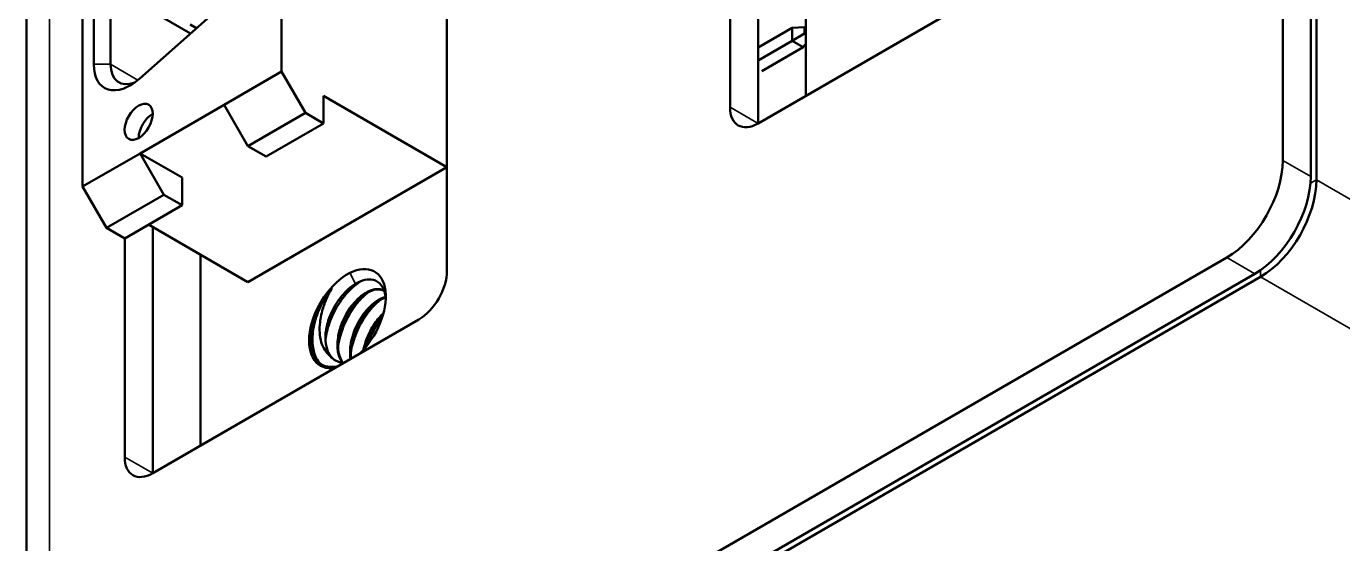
# Model space of a CAD drawing. Header units: millimetres. Extents: x 1391 to 4749, y -272 to 879.
# Drawn here: x 2197.16 to 2230.37, y 655.2 to 668.24 of the extents above; entities that cross this region are included whole.
import ezdxf

# ---------------------------------------------------------------- set-up
doc = ezdxf.new("R2010")
doc.units = ezdxf.units.MM
doc.header["$LTSCALE"] = 3
doc.layers.add('외형선(ISO)', color=7, linetype='Continuous', lineweight=50)
doc.layers.add('좁은 외형선(ISO)', color=7, linetype='Continuous', lineweight=35)

msp = doc.modelspace()

# ---------------------------------------------------------------- linework, layer by layer
at = {"layer": '외형선(ISO)', "color": 0}
for p, q in [((2229.708, 809.71), (2229.708, 664.373)), ((2197.161, 644.451), (2197.161, 793.053)), ((2207.773, 688.534), (2207.773, 662.079)), ((2203.601, 667.101), (2203.601, 684.737)), ((2198.581, 681.838), (2198.581, 664.202)), ((2228.859, 679.56), (2228.859, 664.863)), ((2229.566, 664.455), (2229.566, 679.152)), ((2198.864, 667.284), (2198.864, 679.083)), ((2199.288, 667.284), (2199.288, 679.083)), ((2215.622, 672), (2215.622, 665.794)), ((2214.915, 666.202), (2214.915, 671.714)), ((2216.824, 666.488), (2216.824, 671.306)), ((2222.34, 669.673), (2215.622, 665.794)), ((2202.637, 669.247), (2200.021, 666.927)), ((2200.313, 668.632), (2201.3, 668.062)), ((2201.454, 668.198), (2201.295, 668.29)), ((2216.478, 668.203), (2215.622, 667.709)), ((2216.796, 668.223), (2216.478, 668.203)), ((2216.478, 667.876), (2216.478, 668.203)), ((2216.796, 668.223), (2216.824, 668.207)), ((2216.796, 668.223), (2216.796, 668.06)), ((2215.622, 667.382), (2216.478, 667.876)), ((2216.478, 667.876), (2216.796, 668.06)), ((2216.478, 667.876), (2216.761, 667.713)), ((2216.796, 668.06), (2216.824, 668.044)), ((2216.761, 667.713), (2215.714, 667.109)), ((2216.824, 667.808), (2216.761, 667.713)), ((2202.152, 666.264), (2203.601, 667.101)), ((2204.202, 666.06), (2203.601, 667.101)), ((2200.031, 665.039), (2202.152, 666.264)), ((2202.753, 665.223), (2202.152, 666.264)), ((2204.662, 666.488), (2204.662, 665.794)), ((2204.662, 666.488), (2207.773, 664.692)), ((2204.202, 666.06), (2202.753, 665.223)), ((2204.202, 666.06), (2204.662, 665.794)), ((2203.213, 664.957), (2204.662, 665.794)), ((2203.213, 664.957), (2202.753, 665.223)), ((2198.581, 664.202), (2200.031, 665.039)), ((2200.031, 665.039), (2200.632, 663.998)), ((2201.091, 664.427), (2200.031, 665.039)), ((2207.773, 664.692), (2202.753, 661.793)), ((2198.581, 664.202), (2199.182, 663.161)), ((2201.091, 663.733), (2201.091, 664.427)), ((2200.632, 663.998), (2199.182, 663.161)), ((2201.091, 663.733), (2200.632, 663.998)), ((2199.642, 662.896), (2201.091, 663.733)), ((2202.753, 661.793), (2200.243, 663.243)), ((2199.642, 662.896), (2199.182, 663.161)), ((2199.642, 657.384), (2199.642, 662.896)), ((2200.349, 663.181), (2200.349, 656.976)), ((2227.445, 662.414), (2197.747, 645.267)), ((2201.551, 657.67), (2201.551, 662.487)), ((2228.152, 662.006), (2198.454, 644.859)), ((2199.302, 645.186), (2228.294, 661.924)), ((2207.066, 660.854), (2200.349, 656.976))]:
    msp.add_line(p, q, dxfattribs=at)
for centre, major_axis, start_param, end_param in [((2199.783, 667.815), (-0.65, -1.126), 5.497787, 7.330383), ((2199.995, 667.693), (-0.5, -0.866), 5.497787, 6.927988), ((2215.622, 666.611), (-0.5, -0.866), 5.497787, 7.068583), ((2200.349, 665.631), (-0.25, -0.433), 3.926991, 5.497787), ((2227.445, 664.047), (-1, -1.732), 0.785398, 2.356194), ((2228.152, 663.639), (1, 1.732), 3.926991, 5.497787), ((2228.294, 663.557), (1, 1.732), 3.926991, 5.497787), ((2205.263, 660.875), (0.684, 1.186), 4.245835, 7.005752), ((2205.263, 660.875), (0.685, 1.186), 0.722566, 3.608146), ((2207.066, 661.671), (0.5, 0.866), 3.926991, 5.497787), ((2205.475, 660.752), (-0.534, -0.926), 5.67221, 6.024414), ((2205.475, 660.752), (-0.534, -0.926), 6.024554, 6.024757), ((2200.349, 657.793), (-0.5, -0.866), 5.497787, 7.068583)]:
    msp.add_ellipse(centre, major_axis=major_axis, ratio=0.57735, start_param=start_param, end_param=end_param, dxfattribs=at)
msp.add_ellipse((2199.995, 665.835), major_axis=(-0.25, -0.433), ratio=0.57735, dxfattribs=at)
for points, knots in [([(2204.846, 661.601), (2204.749, 661.484), (2204.659, 661.354), (2204.508, 661.087), (2204.452, 660.96), (2204.361, 660.676), (2204.334, 660.521), (2204.322, 660.258), (2204.331, 660.146), (2204.356, 660.048)], [-0.1802539, -0.1802539, -0.1802539, -0.1802539, -0.1362417, -0.1362417, -0.0941527, -0.0941527, -0.0431425, -0.0431425, -0.0000575, -0.0000575, -0.0000575, -0.0000575]), ([(2204.577, 659.74), (2204.558, 659.759), (2204.541, 659.78), (2204.452, 659.903), (2204.415, 660.022), (2204.373, 660.279), (2204.375, 660.438), (2204.427, 660.771), (2204.476, 660.93), (2204.584, 661.181), (2204.634, 661.278), (2204.745, 661.462), (2204.806, 661.549), (2204.871, 661.63)], [-0.2121895, -0.2121895, -0.2121895, -0.2121895, -0.2033222, -0.2033222, -0.163161, -0.163161, -0.1148826, -0.1148826, -0.0652414, -0.0652414, -0.0326543, -0.0326543, -0.0002802, -0.0002802, -0.0002802, -0.0002802]), ([(2204.822, 659.936), (2204.8, 659.953), (2204.779, 659.972), (2204.76, 659.993), (2204.735, 660.02), (2204.711, 660.051), (2204.69, 660.084), (2204.653, 660.142), (2204.624, 660.209), (2204.602, 660.282), (2204.581, 660.355), (2204.567, 660.434), (2204.562, 660.519), (2204.556, 660.603), (2204.559, 660.693), (2204.57, 660.786), (2204.573, 660.811), (2204.576, 660.836), (2204.58, 660.862), (2204.592, 660.931), (2204.607, 661.001), (2204.626, 661.071), (2204.653, 661.167), (2204.687, 661.264), (2204.728, 661.358), (2204.769, 661.451), (2204.817, 661.543), (2204.871, 661.63)], [0.0000023, 0.0000023, 0.0000023, 0.0000023, 0.0620137, 0.0620137, 0.0620137, 0.1428571, 0.1428571, 0.1428571, 0.2857143, 0.2857143, 0.2857143, 0.4285714, 0.4285714, 0.4285714, 0.5714286, 0.5714286, 0.5714286, 0.6103082, 0.6103082, 0.6103082, 0.7142857, 0.7142857, 0.7142857, 0.8571429, 0.8571429, 0.8571429, 0.9991428, 0.9991428, 0.9991428, 0.9991428]), ([(2205.42, 661.722), (2205.362, 661.683), (2205.305, 661.637), (2205.189, 661.528), (2205.131, 661.463), (2204.99, 661.278), (2204.913, 661.149), (2204.823, 660.95), (2204.798, 660.887), (2204.739, 660.7), (2204.716, 660.579), (2204.702, 660.358), (2204.709, 660.259), (2204.731, 660.171)], [-0.1930619, -0.1930619, -0.1930619, -0.1930619, -0.1679086, -0.1679086, -0.1405681, -0.1405681, -0.0961458, -0.0961458, -0.0755457, -0.0755457, -0.0363253, -0.0363253, -0.0000318, -0.0000318, -0.0000318, -0.0000318]), ([(2204.707, 660.341), (2204.715, 660.405), (2204.726, 660.471), (2204.776, 660.688), (2204.831, 660.842), (2204.981, 661.153), (2205.078, 661.309), (2205.286, 661.566), (2205.396, 661.674), (2205.553, 661.785), (2205.585, 661.806), (2205.618, 661.824)], [-0.8634311, -0.8634311, -0.8634311, -0.8634311, -0.8413233, -0.8413233, -0.7908052, -0.7908052, -0.7344104, -0.7344104, -0.6834224, -0.6834224, -0.6700664, -0.6700664, -0.6700664, -0.6700664]), ([(2205.027, 660.177), (2205.039, 660.27), (2205.06, 660.368), (2205.142, 660.641), (2205.215, 660.809), (2205.378, 661.094), (2205.472, 661.232), (2205.656, 661.429), (2205.723, 661.49), (2205.792, 661.543)], [-1.5979072, -1.5979072, -1.5979072, -1.5979072, -1.567764, -1.567764, -1.5194856, -1.5194856, -1.4793244, -1.4793244, -1.4575472, -1.4575472, -1.4575472, -1.4575472]), ([(2205.469, 661.753), (2205.46, 661.748), (2205.452, 661.742), (2205.435, 661.732), (2205.427, 661.727), (2205.42, 661.722)], [-0.007244005, -0.007244005, -0.007244005, -0.007244005, -0.003482443, -0.003482443, -0.000016156, -0.000016156, -0.000016156, -0.000016156]), ([(2206.23, 661.369), (2206.228, 661.393), (2206.226, 661.417), (2206.206, 661.562), (2206.166, 661.654), (2206.061, 661.786), (2205.992, 661.831), (2205.847, 661.867), (2205.776, 661.866), (2205.626, 661.832), (2205.547, 661.799), (2205.469, 661.753)], [-0.1671299, -0.1671299, -0.1671299, -0.1671299, -0.1587316, -0.1587316, -0.1143945, -0.1143945, -0.0705903, -0.0705903, -0.0350836, -0.0350836, -0.0003014, -0.0003014, -0.0003014, -0.0003014]), ([(2205.727, 661.528), (2205.76, 661.548), (2205.794, 661.565), (2205.87, 661.596), (2205.912, 661.608), (2206.001, 661.622), (2206.046, 661.622), (2206.126, 661.606), (2206.161, 661.592), (2206.192, 661.573)], [-0.33756009, -0.33756009, -0.33756009, -0.33756009, -0.32221157, -0.32221157, -0.30209181, -0.30209181, -0.27850738, -0.27850738, -0.25714313, -0.25714313, -0.25714313, -0.25714313]), ([(2206.191, 661.573), (2206.165, 661.587), (2206.136, 661.597), (2206.054, 661.613), (2205.997, 661.611), (2205.876, 661.583), (2205.811, 661.556), (2205.746, 661.518)], [-0.07604704, -0.07604704, -0.07604704, -0.07604704, -0.05889784, -0.05889784, -0.02994985, -0.02994985, -0.000001, -0.000001, -0.000001, -0.000001]), ([(2205.133, 659.762), (2205.118, 659.782), (2205.105, 659.804), (2205.067, 659.875), (2205.047, 659.93), (2205.019, 660.046), (2205.011, 660.107), (2205.007, 660.249), (2205.012, 660.329), (2205.033, 660.457), (2205.042, 660.503), (2205.067, 660.599), (2205.082, 660.649), (2205.131, 660.791), (2205.172, 660.882), (2205.252, 661.028), (2205.287, 661.085), (2205.371, 661.203), (2205.42, 661.263), (2205.512, 661.361), (2205.554, 661.401), (2205.626, 661.461), (2205.656, 661.483), (2205.686, 661.503)], [-0.223132, -0.223132, -0.223132, -0.223132, -0.2119371, -0.2119371, -0.1884377, -0.1884377, -0.16565, -0.16565, -0.1386469, -0.1386469, -0.1239517, -0.1239517, -0.1079914, -0.1079914, -0.0782642, -0.0782642, -0.0579725, -0.0579725, -0.0335321, -0.0335321, -0.0138665, -0.0138665, -0.0000527, -0.0000527, -0.0000527, -0.0000527]), ([(2205.706, 661.492), (2205.646, 661.453), (2205.587, 661.405), (2205.476, 661.296), (2205.424, 661.236), (2205.325, 661.104), (2205.278, 661.032), (2205.193, 660.874), (2205.154, 660.788), (2205.091, 660.615), (2205.067, 660.527), (2205.035, 660.358), (2205.027, 660.276), (2205.027, 660.127), (2205.034, 660.059), (2205.062, 659.929), (2205.083, 659.868), (2205.111, 659.815)], [-0.2122491, -0.2122491, -0.2122491, -0.2122491, -0.1852303, -0.1852303, -0.1598343, -0.1598343, -0.1336689, -0.1336689, -0.1057247, -0.1057247, -0.0777633, -0.0777633, -0.050926, -0.050926, -0.0261301, -0.0261301, -0.0000369, -0.0000369, -0.0000369, -0.0000369]), ([(2205.34, 659.858), (2205.335, 659.888), (2205.332, 659.919), (2205.325, 660.016), (2205.327, 660.084), (2205.339, 660.204), (2205.347, 660.255), (2205.374, 660.38), (2205.395, 660.455), (2205.446, 660.596), (2205.474, 660.662), (2205.541, 660.795), (2205.58, 660.861), (2205.653, 660.969), (2205.686, 661.013), (2205.762, 661.106), (2205.805, 661.153), (2205.901, 661.244), (2205.952, 661.285), (2206.004, 661.32)], [-0.1815952, -0.1815952, -0.1815952, -0.1815952, -0.170004, -0.170004, -0.1468908, -0.1468908, -0.1303057, -0.1303057, -0.1065561, -0.1065561, -0.0849406, -0.0849406, -0.0618645, -0.0618645, -0.0448953, -0.0448953, -0.0238246, -0.0238246, -0.0000667, -0.0000667, -0.0000667, -0.0000667]), ([(2206.023, 661.309), (2205.978, 661.279), (2205.933, 661.243), (2205.844, 661.163), (2205.801, 661.119), (2205.677, 660.974), (2205.603, 660.864), (2205.508, 660.683), (2205.479, 660.619), (2205.405, 660.429), (2205.372, 660.301), (2205.348, 660.114), (2205.344, 660.052), (2205.346, 659.949), (2205.35, 659.907), (2205.356, 659.867)], [-0.3305341, -0.3305341, -0.3305341, -0.3305341, -0.3098211, -0.3098211, -0.2893068, -0.2893068, -0.2488222, -0.2488222, -0.2278833, -0.2278833, -0.1874045, -0.1874045, -0.1664565, -0.1664565, -0.1513299, -0.1513299, -0.1513299, -0.1513299]), ([(2205.345, 659.991), (2205.358, 660.093), (2205.385, 660.229), (2205.498, 660.553), (2205.575, 660.712), (2205.761, 661.009), (2205.867, 661.139), (2206.013, 661.279), (2206.055, 661.318), (2206.104, 661.357)], [-0.4285501, -0.4285501, -0.4285501, -0.4285501, -0.3984217, -0.3984217, -0.368419, -0.368419, -0.3370369, -0.3370369, -0.3278383, -0.3278383, -0.3278383, -0.3278383]), ([(2205.686, 661.503), (2205.693, 661.508), (2205.7, 661.512), (2205.713, 661.52), (2205.72, 661.525), (2205.727, 661.528)], [-0.006752783, -0.006752783, -0.006752783, -0.006752783, -0.003688664, -0.003688664, -0.000621289, -0.000621289, -0.000621289, -0.000621289]), ([(2205.746, 661.518), (2205.739, 661.514), (2205.732, 661.509), (2205.719, 661.501), (2205.712, 661.497), (2205.706, 661.492)], [-0.006162923, -0.006162923, -0.006162923, -0.006162923, -0.003096779, -0.003096779, -0.000031142, -0.000031142, -0.000031142, -0.000031142]), ([(2206.004, 661.32), (2206.011, 661.324), (2206.018, 661.328), (2206.031, 661.337), (2206.038, 661.341), (2206.044, 661.344)], [-0.006753531, -0.006753531, -0.006753531, -0.006753531, -0.003732087, -0.003732087, -0.000709909, -0.000709909, -0.000709909, -0.000709909]), ([(2206.064, 661.334), (2206.057, 661.33), (2206.05, 661.326), (2206.037, 661.318), (2206.03, 661.313), (2206.023, 661.309)], [-0.006157377, -0.006157377, -0.006157377, -0.006157377, -0.0030818, -0.0030818, -0.000002392, -0.000002392, -0.000002392, -0.000002392]), ([(2206.044, 661.344), (2206.09, 661.371), (2206.135, 661.392), (2206.195, 661.413), (2206.21, 661.417), (2206.225, 661.421)], [-0.33097826, -0.33097826, -0.33097826, -0.33097826, -0.31021925, -0.31021925, -0.30296794, -0.30296794, -0.30296794, -0.30296794]), ([(2205.671, 660.097), (2205.69, 660.191), (2205.718, 660.287), (2205.779, 660.446), (2205.808, 660.509), (2205.903, 660.69), (2205.978, 660.801), (2206.096, 660.939), (2206.134, 660.979), (2206.172, 661.015)], [-0.1331271, -0.1331271, -0.1331271, -0.1331271, -0.102663, -0.102663, -0.0817191, -0.0817191, -0.0412315, -0.0412315, -0.0232168, -0.0232168, -0.0232168, -0.0232168]), ([(2206.161, 660.977), (2206.112, 660.928), (2206.064, 660.873), (2205.939, 660.709), (2205.869, 660.591), (2205.77, 660.372), (2205.735, 660.274), (2205.705, 660.16), (2205.701, 660.143), (2205.698, 660.127)], [-0.3027666, -0.3027666, -0.3027666, -0.3027666, -0.279342, -0.279342, -0.2383008, -0.2383008, -0.2069774, -0.2069774, -0.2017188, -0.2017188, -0.2017188, -0.2017188]), ([(2205.757, 660.198), (2205.766, 660.225), (2205.776, 660.253), (2205.849, 660.44), (2205.931, 660.596), (2206.06, 660.789), (2206.096, 660.836), (2206.131, 660.88)], [-1.16829923, -1.16829923, -1.16829923, -1.16829923, -1.16184234, -1.16184234, -1.12549201, -1.12549201, -1.11207579, -1.11207579, -1.11207579, -1.11207579]), ([(2204.356, 660.048), (2204.388, 659.952), (2204.436, 659.871), (2204.554, 659.748), (2204.623, 659.704), (2204.787, 659.652), (2204.882, 659.647), (2204.992, 659.665), (2205.002, 659.666), (2205.012, 659.669)], [-0.165231, -0.165231, -0.165231, -0.165231, -0.1225681, -0.1225681, -0.0819482, -0.0819482, -0.0387714, -0.0387714, -0.0343841, -0.0343841, -0.0343841, -0.0343841]), ([(2204.731, 660.171), (2204.741, 660.127), (2204.754, 660.086), (2204.787, 660.007), (2204.808, 659.969), (2204.869, 659.885), (2204.913, 659.845), (2204.963, 659.814)], [-0.14315228, -0.14315228, -0.14315228, -0.14315228, -0.12584938, -0.12584938, -0.10720009, -0.10720009, -0.07937378, -0.07937378, -0.07937378, -0.07937378]), ([(2205.17, 659.76), (2205.147, 659.76), (2205.124, 659.763), (2205.072, 659.772), (2205.044, 659.779), (2204.939, 659.819), (2204.874, 659.868), (2204.822, 659.936)], [-0.06289299, -0.06289299, -0.06289299, -0.06289299, -0.05267108, -0.05267108, -0.03889441, -0.03889441, -0.00001273, -0.00001273, -0.00001273, -0.00001273])]:
    msp.add_open_spline(points, degree=3, knots=knots, dxfattribs=at)
for points in [[(2204.871, 661.63), (2204.867, 661.626), (2204.863, 661.621), (2204.86, 661.617)], [(2206.227, 661.406), (2206.174, 661.391), (2206.119, 661.367), (2206.064, 661.334)], [(2204.358, 660.039), (2204.358, 660.042), (2204.357, 660.045), (2204.356, 660.048)], [(2205.111, 659.815), (2205.121, 659.796), (2205.132, 659.778), (2205.144, 659.761)]]:
    msp.add_open_spline(points, degree=3, dxfattribs=at)
at = {"layer": '좁은 외형선(ISO)', "color": 0}
for p, q in [((2197.747, 793.87), (2197.747, 645.267)), ((2198.864, 667.284), (2199.288, 667.284)), ((2199.288, 667.284), (2199.975, 666.888)), ((2215.622, 665.794), (2214.915, 666.202)), ((2229.566, 664.455), (2228.859, 664.863)), ((2229.559, 664.288), (2229.708, 664.373)), ((2229.708, 664.373), (2328.137, 607.545)), ((2227.445, 662.414), (2228.152, 662.006)), ((2205.469, 661.753), (2205.324, 662.025)), ((2228.294, 661.924), (2228.294, 662.095)), ((2326.723, 605.096), (2228.294, 661.924)), ((2200.349, 656.976), (2199.642, 657.384))]:
    msp.add_line(p, q, dxfattribs=at)

doc.saveas('drawing.dxf')
